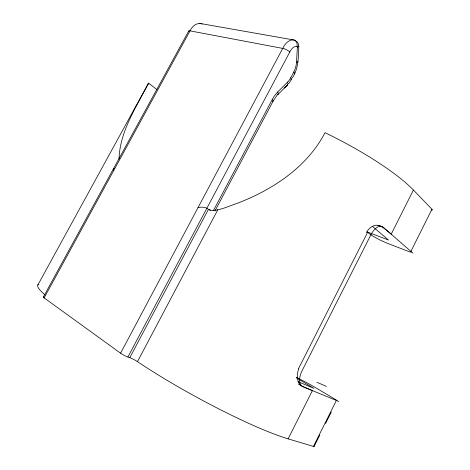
<?xml version="1.0" encoding="UTF-8"?>
<svg xmlns="http://www.w3.org/2000/svg" width="470" height="470" viewBox="0 0 470 470"><rect width="100%" height="100%" fill="white"/><g stroke="black" fill="none" stroke-linecap="round" stroke-linejoin="round"><path stroke-width="0.7" d="M119.01 159.001C119.915 131.136 136.306 107.154 148.608 83.12L156.951 89.623M213.362 210.701L272.218 99.587A26.238 16.855 -74.1 0 1 277.799 91.897L287.599 82.091A15.763 10.234 -76.8 0 0 290.771 77.715L293.832 71.922A15.769 10.193 -77.2 0 0 296.5 62.275L297.387 47.006A0.717 0.452 -78.1 0 0 297.052 46.371A5.693 4.189 -79.4 0 0 293.95 39.997L200.79 23.588A5.041 3.272 -82.5 0 0 199.55 23.729M43.933 297.022A5.164 0.646 26.9 0 0 44.139 297.892L120.584 353.193A5.816 0.84 27.8 0 0 127.91 357.03L129.773 357.682A6.598 0.964 27.9 0 1 137.475 361.63A116.613 14.846 28.6 0 0 288.116 438.857L313.437 446.394L336.385 400.469A5.54 0.341 28.8 0 0 334.646 398.989L315.793 387.797A16.967 1.046 28.7 0 0 296.317 377.457M210.384 210.513C206.348 208.263 211.359 210.801 212.898 210.419C221.446 210.09 229.325 205.772 237.385 203.287C272.782 189.645 307.086 167.132 325.029 132.675A113.047 23.876 26.7 0 1 413.424 190.039L431.948 209.244L410.897 251.368A5.429 0.811 25.7 0 1 408.448 251.409L388.338 243.666A16.626 2.497 26 0 1 368.545 233.067L367.176 231.933L388.531 240.064L374.167 227.815A94.388 14.206 27.1 0 0 372.781 226.658M314.101 446.482L319.853 434.979M325.581 423.505L331.297 412.072M288.116 438.857L312.409 390.611A115.902 7.167 28.2 0 1 301.529 385.905L298.444 384.055M413.418 190.039L391.193 234.172A113.664 17.167 27.1 0 0 381.957 226.751L377.945 225.271M298.644 368.398L367.135 233.296M292.293 77.967C298.638 68.685 298.38 57.134 298.808 46.383L298.28 43.528L296.582 41.19M127.91 357.03L289.808 51.97A10.123 6.457 -77.5 0 1 297.052 46.371M129.773 357.682L208.48 209.291C205.601 206.835 201.518 206.829 198.023 207.605M215.007 210.854L273.088 101.185L276.507 96.086M137.475 361.63L217.775 209.849M120.584 353.193L282.723 48.41A15.745 10.105 -77.7 0 1 293.95 39.997A6.398 4.095 -78.2 0 1 295.777 41.113M188.693 31.061L43.404 296.987M37.858 284.979L148.068 83.913M44.139 297.892L190.027 30.861A13.924 10.146 -80.7 0 1 200.79 23.588A5.658 4.112 -81.3 0 1 202.071 24.111M291.529 79.412L288.656 83.701M277.811 94.67L287.564 84.894L284.133 87.96L287.123 85.305M114.421 168.248L113.423 168.8L113.634 170.675M190.027 30.861L282.723 48.41M338.835 401.48L302.709 386.616A14.558 7.626 -62.1 0 1 302.198 370.472L370.924 234.747A14.176 7.414 -68.3 0 1 383.232 227.221L412.913 253.124M297.886 381.652L313.872 388.326L296.406 377.915M316.915 382.28L326.309 386.34M147.662 85.358A101.173 19.37 28.2 0 1 148.608 83.12M45.085 294.96A104.011 11.967 27.7 0 1 38.875 284.233M298.456 46.095A5.564 0.928 1.9 0 1 297.387 47.006M282.664 48.351A5.587 1.633 26.5 0 1 289.837 51.976M277.799 91.897A5.552 2.838 45.9 0 1 276.501 95.328M287.599 82.091A5.511 2.908 46 0 1 286.553 85.534M293.832 71.922A5.481 1.639 27.9 0 1 294.061 73.937M290.771 77.715A5.487 1.592 27.9 0 1 290.766 79.712M297.34 61.165A5.523 1.022 2 0 1 296.5 62.275M272.218 99.587A5.558 1.404 28 0 1 272.365 101.426M188.752 31.461A4.982 1.263 28.4 0 1 189.968 30.808M431.948 209.244A5.399 1.128 24.7 0 1 431.736 210.213M314.148 446.265A5.575 0.699 29.8 0 1 313.437 446.394M366.3 232.668A14.288 10.552 -72 0 1 381.846 226.951M301.581 385.794A14.746 9.57 -70.9 0 1 298.838 368.486"/></g></svg>
